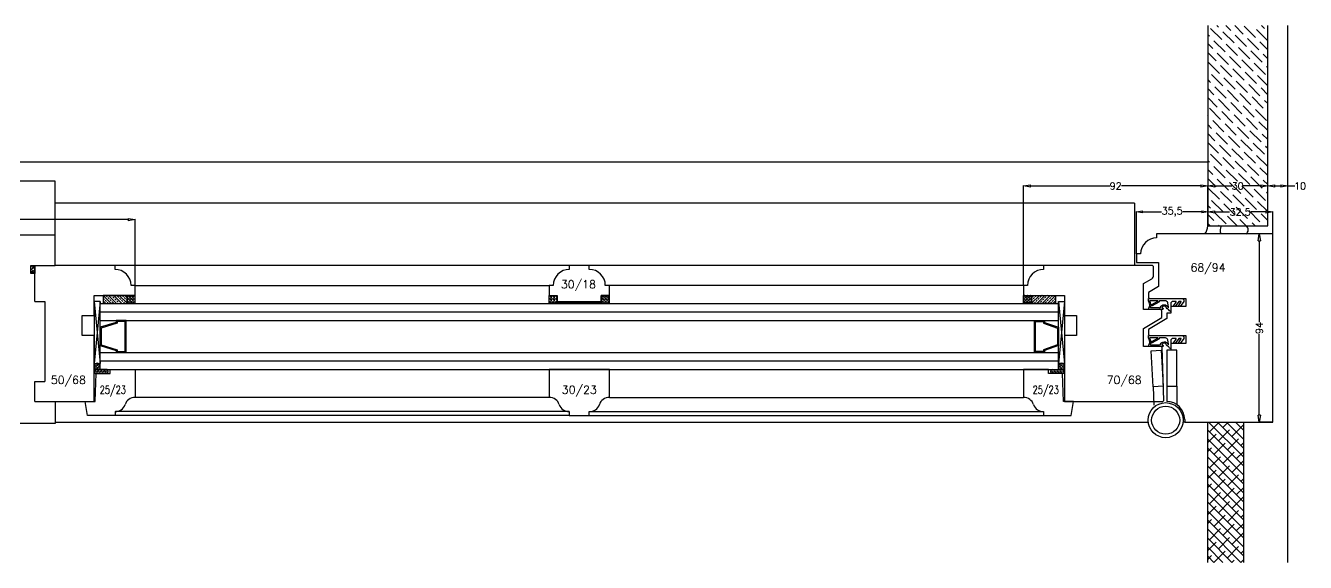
# Model space of a CAD drawing. Header units: millimetres. Extents: x -1007 to 7712, y -6262 to -71.
# Drawn here: x 1995 to 2634, y -3531 to -3263 of the extents above; entities that cross this region are included whole.
import ezdxf
from ezdxf.enums import TextEntityAlignment as Align

# ---------------------------------------------------------------- set-up
doc = ezdxf.new("R2010")
doc.units = ezdxf.units.MM
doc.layers.get('0').update_dxf_attribs({"color": 250})
doc.layers.add('dim', color=7, linetype='Continuous')
doc.styles.add('romans', font='romans.shx')
doc.dimstyles.new('ECH1-1', dxfattribs={"dimtxt": 3.5, "dimasz": 3.5, "dimexe": 0.18, "dimexo": 0, "dimgap": 0.09, "dimtad": 0, "dimdec": 4, "dimdsep": 46, "dimtxsty": 'romans', "dimblk1": 'CLOSEDBLANK', "dimblk2": 'CLOSEDBLANK', "dimsah": 1, "dimcen": 1, "dimclrd": 3, "dimclre": 3, "dimclrt": 6, "dimadec": 0, "dimazin": 0, "dimtfac": 1, "dimtdec": 4, "dimtofl": 0, "dimtmove": 0, "dimatfit": 3, "dimldrblk": 'CLOSEDBLANK', "dimfxl": 0, "dimtolj": 1, "dimtzin": 0, "dimarcsym": 0})

# ---------------------------------------------------------------- blocks, each defined once
blk = doc.blocks.new('_ClosedBlank')
at = {"color": 0, "linetype": 'ByBlock', "lineweight": -2}
for p, q in [((-1, 0.17), (0, 0)), ((-1, 0.17), (-1, -0.17)), ((0, 0), (-1, -0.17))]:
    blk.add_line(p, q, dxfattribs=at)
blk = doc.blocks.new('*D76')
at = {"layer": 'Defpoints', "color": 0, "transparency": 16777216}
for p in [(2049.63, -3359.54), (1901.63, -3392.4), (2049.63, -3396.4)]:
    blk.add_point(p, dxfattribs=at)
at = {"layer": 'dim', "color": 3, "lineweight": -2, "transparency": 16777216}
for p, q in [((1901.63, -3392.4), (1901.63, -3359.36)), ((1905.13, -3359.54), (1971.29, -3359.54)), ((2046.13, -3359.54), (1979.97, -3359.54)), ((2049.63, -3396.4), (2049.63, -3359.36))]:
    blk.add_line(p, q, dxfattribs=at)
at = {"layer": 'dim', "color": 3, "lineweight": -2, "transparency": 16777216, "xscale": 3.5, "yscale": 3.5, "zscale": 3.5, "rotation": 180}
blk.add_blockref('_ClosedBlank', (1901.63, -3359.54), dxfattribs=at)
at = {"layer": 'dim', "color": 3, "lineweight": -2, "transparency": 16777216, "xscale": 3.5, "yscale": 3.5, "zscale": 3.5}
blk.add_blockref('_ClosedBlank', (2049.63, -3359.54), dxfattribs=at)
at = {"layer": 'dim', "color": 6, "transparency": 16777216, "insert": (1975.63, -3359.54), "char_height": 3.5, "attachment_point": 5, "style": 'romans'}
blk.add_mtext('\\A1;148', dxfattribs=at)
blk = doc.blocks.new('*D22')
at = {"layer": 'Defpoints', "color": 0, "transparency": 16777216}
for p in [(2618.13, -3355.71), (2585.63, -3362.7), (2618.13, -3366.7)]:
    blk.add_point(p, dxfattribs=at)
at = {"layer": 'dim', "color": 3, "lineweight": -2, "transparency": 16777216}
for p, q in [((2585.63, -3362.7), (2585.63, -3355.53)), ((2589.13, -3355.71), (2596.45, -3355.71)), ((2614.63, -3355.71), (2607.3, -3355.71)), ((2618.13, -3366.7), (2618.13, -3355.53))]:
    blk.add_line(p, q, dxfattribs=at)
at = {"layer": 'dim', "color": 3, "lineweight": -2, "transparency": 16777216, "xscale": 3.5, "yscale": 3.5, "zscale": 3.5, "rotation": 180}
blk.add_blockref('_ClosedBlank', (2585.63, -3355.71), dxfattribs=at)
at = {"layer": 'dim', "color": 3, "lineweight": -2, "transparency": 16777216, "xscale": 3.5, "yscale": 3.5, "zscale": 3.5}
blk.add_blockref('_ClosedBlank', (2618.13, -3355.71), dxfattribs=at)
at = {"layer": 'dim', "color": 6, "transparency": 16777216, "insert": (2601.88, -3355.71), "char_height": 3.5, "attachment_point": 5, "style": 'romans'}
blk.add_mtext('\\A1;32.5', dxfattribs=at)
blk = doc.blocks.new('*D80')
at = {"layer": 'Defpoints', "color": 0, "transparency": 16777216}
for p in [(2585.63, -3342.71), (2585.63, -3362.7), (2615.63, -3362.7)]:
    blk.add_point(p, dxfattribs=at)
at = {"layer": 'dim', "color": 3, "lineweight": -2, "transparency": 16777216}
for p, q in [((2585.63, -3362.7), (2585.63, -3342.53)), ((2589.13, -3342.71), (2597.7, -3342.71)), ((2612.13, -3342.71), (2603.55, -3342.71)), ((2615.63, -3362.7), (2615.63, -3342.53))]:
    blk.add_line(p, q, dxfattribs=at)
at = {"layer": 'dim', "color": 3, "lineweight": -2, "transparency": 16777216, "xscale": 3.5, "yscale": 3.5, "zscale": 3.5, "rotation": 180}
blk.add_blockref('_ClosedBlank', (2585.63, -3342.71), dxfattribs=at)
at = {"layer": 'dim', "color": 3, "lineweight": -2, "transparency": 16777216, "xscale": 3.5, "yscale": 3.5, "zscale": 3.5}
blk.add_blockref('_ClosedBlank', (2615.63, -3342.71), dxfattribs=at)
at = {"layer": 'dim', "color": 6, "transparency": 16777216, "insert": (2600.63, -3342.71), "char_height": 3.5, "attachment_point": 5, "style": 'romans'}
blk.add_mtext('\\A1;30', dxfattribs=at)
blk = doc.blocks.new('*D23')
at = {"layer": 'Defpoints', "color": 0, "transparency": 16777216}
for p in [(2625.63, -3342.71), (2615.63, -3362.7), (2625.63, -3362.7)]:
    blk.add_point(p, dxfattribs=at)
at = {"layer": 'dim', "color": 3, "lineweight": -2, "transparency": 16777216}
for p, q in [((2615.63, -3362.7), (2615.63, -3342.53)), ((2619.13, -3342.71), (2622.13, -3342.71)), ((2625.63, -3362.7), (2625.63, -3342.53)), ((2625.63, -3342.71), (2629.13, -3342.71))]:
    blk.add_line(p, q, dxfattribs=at)
at = {"layer": 'dim', "color": 3, "lineweight": -2, "transparency": 16777216, "xscale": 3.5, "yscale": 3.5, "zscale": 3.5, "rotation": 180}
blk.add_blockref('_ClosedBlank', (2615.63, -3342.71), dxfattribs=at)
at = {"layer": 'dim', "color": 3, "lineweight": -2, "transparency": 16777216, "xscale": 3.5, "yscale": 3.5, "zscale": 3.5}
blk.add_blockref('_ClosedBlank', (2625.63, -3342.71), dxfattribs=at)
at = {"layer": 'dim', "color": 6, "transparency": 16777216, "insert": (2631.8, -3342.71), "char_height": 3.5, "attachment_point": 5, "style": 'romans'}
blk.add_mtext('\\A1;10', dxfattribs=at)
blk = doc.blocks.new('*D81')
at = {"layer": 'Defpoints', "color": 0, "transparency": 16777216}
for p in [(2618.13, -3366.7), (2611.41, -3460.7), (2618.13, -3460.7)]:
    blk.add_point(p, dxfattribs=at)
at = {"layer": 'dim', "color": 3, "lineweight": -2, "transparency": 16777216}
for p, q in [((2618.13, -3366.7), (2611.23, -3366.7)), ((2611.41, -3370.2), (2611.41, -3410.69)), ((2611.41, -3457.2), (2611.41, -3416.71)), ((2618.13, -3460.7), (2611.23, -3460.7))]:
    blk.add_line(p, q, dxfattribs=at)
at = {"layer": 'dim', "color": 3, "lineweight": -2, "transparency": 16777216, "xscale": 3.5, "yscale": 3.5, "zscale": 3.5}
for p, rotation in [((2611.41, -3366.7), 90), ((2611.41, -3460.7), 270)]:
    blk.add_blockref('_ClosedBlank', p, dxfattribs=dict(at, rotation=rotation))
at = {"layer": 'dim', "color": 6, "transparency": 16777216, "insert": (2611.41, -3413.7), "char_height": 3.5, "attachment_point": 5, "rotation": 90, "style": 'romans'}
blk.add_mtext('\\A1;94', dxfattribs=at)
blk = doc.blocks.new('*D24')
at = {"layer": 'Defpoints', "color": 0, "transparency": 16777216}
for p in [(2585.63, -3342.71), (2585.63, -3362.7), (2493.63, -3392.4)]:
    blk.add_point(p, dxfattribs=at)
at = {"layer": 'dim', "color": 3, "lineweight": -2, "transparency": 16777216}
for p, q in [((2493.63, -3392.4), (2493.63, -3342.53)), ((2497.13, -3342.71), (2536.7, -3342.71)), ((2582.13, -3342.71), (2542.55, -3342.71)), ((2585.63, -3362.7), (2585.63, -3342.53))]:
    blk.add_line(p, q, dxfattribs=at)
at = {"layer": 'dim', "color": 3, "lineweight": -2, "transparency": 16777216, "xscale": 3.5, "yscale": 3.5, "zscale": 3.5, "rotation": 180}
blk.add_blockref('_ClosedBlank', (2493.63, -3342.71), dxfattribs=at)
at = {"layer": 'dim', "color": 3, "lineweight": -2, "transparency": 16777216, "xscale": 3.5, "yscale": 3.5, "zscale": 3.5}
blk.add_blockref('_ClosedBlank', (2585.63, -3342.71), dxfattribs=at)
at = {"layer": 'dim', "color": 6, "transparency": 16777216, "insert": (2539.63, -3342.71), "char_height": 3.5, "attachment_point": 5, "style": 'romans'}
blk.add_mtext('\\A1;92', dxfattribs=at)
blk = doc.blocks.new('11')
for p, q in [((10503.74, 2872.56), (10503.74, 2772.56)), ((10533.74, 2772.56), (10533.74, 2872.56)), ((10543.74, 2604.56), (10543.74, 2872.56)), ((9283.74, 2804.56), (10503.74, 2804.56)), ((9927.74, 2794.86), (9859.74, 2794.86)), ((9927.74, 2767.86), (9927.74, 2794.86)), ((10467.24, 2783.86), (9927.74, 2783.86)), ((10467.24, 2783.86), (10467.24, 2752.86)), ((10468.24, 2758.56), (10468.24, 2779.8)), ((10471.24, 2779.55), (10480.65, 2779.55)), ((10500.74, 2779.55), (10491.34, 2779.55)), ((10503.74, 2772.56), (10503.74, 2779.8)), ((10503.74, 2772.56), (10533.74, 2772.56)), ((9927.74, 2767.86), (9859.74, 2767.86)), ((9927.74, 2752.86), (9927.74, 2767.86)), ((10536.24, 2768.56), (10478.24, 2768.56)), ((10478.24, 2768.56), (10478.24, 2766.56)), ((10536.24, 2674.56), (10536.24, 2768.56)), ((10470.24, 2758.56), (10468.24, 2758.56)), ((10468.24, 2758.56), (10468.24, 2754.36)), ((9915.74, 2752.86), (9917.74, 2752.86)), ((9915.74, 2748.86), (9915.74, 2752.86)), ((9917.74, 2752.86), (9927.74, 2752.86)), ((9917.74, 2734.86), (9917.74, 2752.86)), ((9917.74, 2752.86), (9917.74, 2748.86)), ((9957.74, 2752.86), (9927.74, 2752.86)), ((9957.74, 2750.86), (9957.74, 2752.86)), ((10184.74, 2752.86), (9957.74, 2752.86)), ((10194.74, 2752.86), (10184.74, 2752.86)), ((10184.74, 2752.86), (10184.74, 2750.86)), ((10421.74, 2752.86), (10194.74, 2752.86)), ((10194.74, 2750.86), (10194.74, 2752.86)), ((10476.24, 2752.86), (10421.74, 2752.86)), ((10421.74, 2752.86), (10421.74, 2750.86)), ((10468.24, 2754.36), (10479.24, 2754.36)), ((10476.74, 2752.36), (10476.24, 2752.86)), ((10476.74, 2747.91), (10476.74, 2752.36)), ((10479.24, 2754.36), (10479.24, 2742.36)), ((9917.74, 2748.86), (9915.74, 2748.86)), ((10471.74, 2743.86), (10475.75, 2746.18)), ((10471.74, 2730.86), (10471.74, 2743.86)), ((9947.24, 2727.86), (9947.24, 2737.86)), ((9947.24, 2737.86), (9967.74, 2737.86)), ((9951.74, 2737.86), (9951.74, 2733.86)), ((9963.74, 2737.86), (9951.74, 2737.86)), ((9963.74, 2733.86), (9963.74, 2737.86)), ((9963.74, 2737.86), (9963.74, 2733.86)), ((9967.74, 2737.86), (9963.74, 2737.86)), ((9967.74, 2742.86), (9965.74, 2742.86)), ((9967.74, 2737.86), (9967.74, 2742.86)), ((9967.74, 2742.86), (10174.74, 2742.86)), ((9967.74, 2733.86), (9967.74, 2737.86)), ((10176.74, 2742.86), (10174.74, 2742.86)), ((10174.74, 2742.86), (10174.74, 2737.86)), ((10174.74, 2737.86), (10178.74, 2737.86)), ((10174.74, 2733.86), (10174.74, 2737.86)), ((10174.74, 2737.86), (10178.74, 2737.86)), ((10178.74, 2737.86), (10178.74, 2734.86)), ((10178.74, 2737.86), (10178.74, 2733.86)), ((10200.74, 2734.86), (10200.74, 2737.86)), ((10200.74, 2737.86), (10204.74, 2737.86)), ((10200.74, 2737.86), (10200.74, 2733.86)), ((10204.74, 2737.86), (10200.74, 2737.86)), ((10204.74, 2742.86), (10202.74, 2742.86)), ((10204.74, 2737.86), (10204.74, 2742.86)), ((10411.74, 2742.86), (10204.74, 2742.86)), ((10204.74, 2733.86), (10204.74, 2737.86)), ((10413.74, 2742.86), (10411.74, 2742.86)), ((10411.74, 2742.86), (10411.74, 2737.86)), ((10411.74, 2737.86), (10432.24, 2737.86)), ((10411.74, 2733.86), (10411.74, 2737.86)), ((10411.74, 2737.86), (10415.74, 2737.86)), ((10415.74, 2737.86), (10415.74, 2733.86)), ((10415.74, 2733.86), (10415.74, 2737.86)), ((10415.74, 2737.86), (10427.74, 2737.86)), ((10427.74, 2737.86), (10427.74, 2733.86)), ((10432.24, 2737.86), (10432.24, 2727.86)), ((10479.24, 2742.36), (10474.24, 2739.36)), ((10474.24, 2739.36), (10474.24, 2736.86)), ((9917.74, 2734.86), (9922.74, 2734.86)), ((9922.74, 2734.86), (9922.74, 2694.86)), ((9950.24, 2734.86), (9947.24, 2703.86)), ((9947.24, 2734.86), (9950.24, 2703.86)), ((9950.24, 2734.86), (9947.24, 2734.86)), ((9947.24, 2734.86), (9947.24, 2703.86)), ((9950.24, 2703.86), (9950.24, 2734.86)), ((9950.24, 2733.86), (10429.24, 2733.86)), ((9950.24, 2700.86), (9950.24, 2733.86)), ((9951.74, 2733.86), (9963.74, 2733.86)), ((9963.74, 2733.86), (9967.74, 2733.86)), ((10178.74, 2733.86), (10174.74, 2733.86)), ((10178.74, 2734.86), (10200.74, 2734.86)), ((10178.74, 2734.26), (10178.74, 2734.86)), ((10178.74, 2734.86), (10200.74, 2734.86)), ((10200.74, 2734.26), (10178.74, 2734.26)), ((10200.74, 2734.86), (10200.74, 2734.26)), ((10200.74, 2733.86), (10204.74, 2733.86)), ((10415.74, 2733.86), (10411.74, 2733.86)), ((10427.74, 2733.86), (10415.74, 2733.86)), ((10432.24, 2734.86), (10429.24, 2703.86)), ((10429.24, 2734.86), (10432.24, 2703.86)), ((10429.24, 2703.86), (10429.24, 2734.86)), ((10429.24, 2734.86), (10432.24, 2734.86)), ((10429.24, 2700.86), (10429.24, 2733.86)), ((10432.24, 2734.86), (10432.24, 2703.86)), ((10480.24, 2730.86), (10471.74, 2730.86)), ((10474.24, 2736.86), (10474.74, 2736.36)), ((10474.74, 2736.36), (10492.74, 2736.36)), ((10480.74, 2730.36), (10480.24, 2730.86)), ((10492.74, 2732.36), (10485.24, 2732.36)), ((10485.24, 2732.36), (10485.24, 2729.06)), ((10492.74, 2736.36), (10492.74, 2732.36)), ((9941.24, 2717.86), (9941.24, 2727.86)), ((9941.24, 2727.86), (9947.24, 2727.86)), ((9950.24, 2729.61), (10429.24, 2729.61)), ((9950.24, 2725.36), (10429.24, 2725.36)), ((9958.24, 2724.36), (9950.24, 2721.93)), ((9963.24, 2725.36), (9958.24, 2725.36)), ((9958.24, 2725.36), (9958.24, 2724.36)), ((9962.74, 2724.86), (9958.74, 2724.86)), ((9958.74, 2724.86), (9958.74, 2724)), ((9962.74, 2709.86), (9962.74, 2724.86)), ((9963.24, 2709.36), (9963.24, 2725.36)), ((10417.24, 2709.36), (10417.24, 2725.36)), ((10417.24, 2725.36), (10422.24, 2725.36)), ((10417.74, 2709.86), (10417.74, 2724.86)), ((10417.74, 2724.86), (10421.74, 2724.86)), ((10421.74, 2724.86), (10421.74, 2724)), ((10422.24, 2725.36), (10422.24, 2724.36)), ((10422.24, 2724.36), (10429.24, 2721.93)), ((10432.24, 2727.86), (10438.24, 2727.86)), ((10438.24, 2727.86), (10438.24, 2717.86)), ((10471.74, 2721.36), (10480.74, 2726.86)), ((10483.24, 2726.26), (10474.24, 2720.86)), ((10480.74, 2726.86), (10480.74, 2730.36)), ((10485.24, 2729.06), (10483.24, 2729.06)), ((10483.24, 2729.06), (10483.24, 2726.26)), ((9950.24, 2721.93), (9950.24, 2712.79)), ((9958.74, 2724), (9950.74, 2721.57)), ((9950.74, 2721.57), (9950.74, 2713.15)), ((10421.74, 2724), (10428.74, 2721.57)), ((10428.74, 2721.57), (10428.74, 2713.15)), ((10429.24, 2721.93), (10429.24, 2712.79)), ((10471.74, 2712.36), (10471.74, 2721.36)), ((10474.24, 2720.86), (10474.24, 2718.36)), ((10474.24, 2718.36), (10474.74, 2717.86)), ((9947.24, 2717.86), (9941.24, 2717.86)), ((9947.24, 2684.86), (9947.24, 2717.86)), ((9950.24, 2712.79), (9958.24, 2710.36)), ((9950.74, 2713.15), (9958.74, 2710.71)), ((10428.74, 2713.15), (10421.74, 2710.71)), ((10429.24, 2712.79), (10422.24, 2710.36)), ((10438.24, 2717.86), (10432.24, 2717.86)), ((10432.24, 2717.86), (10432.24, 2684.86)), ((10480.53, 2712.36), (10471.74, 2712.36)), ((10474.74, 2717.86), (10492.74, 2717.86)), ((10481.04, 2711.86), (10480.53, 2712.36)), ((10481.74, 2685.36), (10481.04, 2711.86)), ((10492.74, 2713.86), (10485.24, 2713.86)), ((10485.24, 2713.86), (10485.24, 2710.56)), ((10492.74, 2717.86), (10492.74, 2713.86)), ((9950.24, 2709.36), (10429.24, 2709.36)), ((9958.24, 2710.36), (9958.24, 2709.36)), ((9958.24, 2709.36), (9963.24, 2709.36)), ((9958.74, 2710.71), (9958.74, 2709.86)), ((9958.74, 2709.86), (9962.74, 2709.86)), ((10422.24, 2709.36), (10417.24, 2709.36)), ((10421.74, 2709.86), (10417.74, 2709.86)), ((10421.74, 2710.71), (10421.74, 2709.86)), ((10422.24, 2710.36), (10422.24, 2709.36)), ((10475.53, 2710.25), (10480.52, 2710.49)), ((10476.41, 2692.27), (10475.53, 2710.25)), ((10480.52, 2710.49), (10481.41, 2692.51)), ((10485.24, 2710.56), (10483.24, 2710.56)), ((10483.24, 2710.56), (10483.24, 2684.86)), ((10488.24, 2710.56), (10483.24, 2710.56)), ((10483.24, 2710.56), (10483.24, 2692.56)), ((10488.24, 2692.56), (10488.24, 2710.56)), ((9947.24, 2703.86), (9950.24, 2703.86)), ((9947.24, 2702.86), (9947.24, 2700.86)), ((9947.24, 2700.86), (9950.24, 2700.86)), ((9947.74, 2684.86), (9948.24, 2698.86)), ((9953.74, 2700.86), (9947.75, 2700.86)), ((9947.75, 2698.86), (9953.74, 2698.86)), ((9948.24, 2698.86), (9955.24, 2698.86)), ((9950.24, 2705.11), (10429.24, 2705.11)), ((9950.24, 2700.86), (9950.24, 2702.86)), ((9950.24, 2700.86), (10429.24, 2700.86)), ((9955.24, 2698.86), (9955.24, 2700.86)), ((9955.24, 2700.86), (9967.74, 2700.86)), ((9967.74, 2700.86), (9967.74, 2686.86)), ((10204.74, 2700.86), (10174.74, 2700.86)), ((10174.74, 2700.86), (10174.74, 2686.86)), ((10204.74, 2686.86), (10204.74, 2700.86)), ((10424.24, 2700.86), (10411.74, 2700.86)), ((10411.74, 2700.86), (10411.74, 2686.86)), ((10424.24, 2698.86), (10424.24, 2700.86)), ((10431.24, 2698.86), (10424.24, 2698.86)), ((10425.74, 2700.86), (10431.73, 2700.86)), ((10431.73, 2698.86), (10425.74, 2698.86)), ((10432.24, 2703.86), (10429.24, 2703.86)), ((10429.24, 2700.86), (10429.24, 2702.86)), ((10432.24, 2700.86), (10429.24, 2700.86)), ((10431.74, 2684.86), (10431.24, 2698.86)), ((10432.24, 2702.86), (10432.24, 2700.86)), ((9917.74, 2694.86), (9922.74, 2694.86)), ((9917.74, 2684.86), (9917.74, 2694.86)), ((10481.41, 2692.51), (10476.41, 2692.27)), ((10483.24, 2692.56), (10488.24, 2692.56)), ((10488.24, 2692.56), (10488.24, 2683.34)), ((10174.74, 2686.86), (9967.74, 2686.86)), ((10204.74, 2686.86), (10411.74, 2686.86)), ((10476.41, 2692.27), (10476.87, 2683.06)), ((9917.74, 2684.86), (9927.74, 2684.86)), ((9927.74, 2684.86), (9927.74, 2673.86)), ((9927.74, 2684.86), (9947.24, 2684.86)), ((9943.99, 2677.86), (9942.74, 2684.86)), ((9942.74, 2684.86), (9947.74, 2684.86)), ((9957.74, 2679.86), (9957.74, 2677.86)), ((10184.74, 2679.86), (9957.98, 2679.86)), ((10184.74, 2679.86), (10184.74, 2677.86)), ((10194.74, 2677.86), (10194.74, 2679.86)), ((10194.74, 2679.86), (10421.51, 2679.86)), ((10421.74, 2679.86), (10421.74, 2677.86)), ((10436.74, 2684.86), (10431.74, 2684.86)), ((10432.24, 2684.86), (10481.25, 2684.86)), ((10435.49, 2677.86), (10436.74, 2684.86)), ((10481.25, 2684.86), (10481.74, 2685.36)), ((9927.74, 2673.86), (9859.74, 2673.86)), ((9927.74, 2674.56), (10474.01, 2674.56)), ((9957.74, 2677.86), (9943.99, 2677.86)), ((10184.74, 2677.86), (9957.74, 2677.86)), ((10184.74, 2677.86), (10194.74, 2677.86)), ((10194.74, 2677.86), (10421.74, 2677.86)), ((10421.74, 2677.86), (10435.49, 2677.86)), ((10492.24, 2674.56), (10491.47, 2674.56)), ((10492.24, 2675.86), (10492.24, 2674.56)), ((10492.24, 2674.56), (10536.24, 2674.56)), ((10503.74, 2604.56), (10503.74, 2674.56)), ((10521.74, 2604.56), (10521.74, 2674.56))]:
    blk.add_line(p, q)
at = {"linetype": 'Continuous'}
for p, q in [((10509.07, 2871.74), (10508.25, 2872.56)), ((10515.24, 2870.05), (10512.74, 2872.56)), ((10521.42, 2868.37), (10517.23, 2872.56)), ((10527.59, 2866.68), (10521.98, 2872.3)), ((10532.08, 2871.17), (10530.7, 2872.56)), ((10504.58, 2867.24), (10503.74, 2868.08)), ((10510.75, 2865.56), (10505.14, 2871.17)), ((10516.93, 2863.88), (10511.31, 2869.49)), ((10523.1, 2862.19), (10517.49, 2867.81)), ((10529.28, 2860.51), (10523.66, 2866.12)), ((10533.74, 2865.02), (10528.15, 2870.61)), ((10506.26, 2861.07), (10503.74, 2863.59)), ((10507.95, 2854.9), (10503.74, 2859.1)), ((10512.44, 2859.39), (10506.82, 2865)), ((10514.12, 2853.21), (10508.51, 2858.83)), ((10518.61, 2857.7), (10513, 2863.32)), ((10524.79, 2856.02), (10519.17, 2861.63)), ((10530.96, 2854.34), (10525.35, 2859.95)), ((10533.74, 2860.53), (10529.84, 2864.44)), ((10509.63, 2848.72), (10504.02, 2854.34)), ((10515.8, 2847.04), (10510.19, 2852.65)), ((10520.3, 2851.53), (10514.68, 2857.14)), ((10526.47, 2849.85), (10520.86, 2855.46)), ((10532.64, 2848.16), (10527.03, 2853.77)), ((10533.74, 2856.04), (10531.52, 2858.26)), ((10511.31, 2842.55), (10505.7, 2848.16)), ((10517.49, 2840.87), (10511.88, 2846.48)), ((10521.98, 2845.36), (10516.37, 2850.97)), ((10528.15, 2843.67), (10522.54, 2849.28)), ((10533.74, 2842.57), (10528.71, 2847.6)), ((10533.74, 2851.55), (10533.2, 2852.09)), ((10505.14, 2844.23), (10503.74, 2845.63)), ((10506.82, 2838.06), (10503.74, 2841.14)), ((10513, 2836.38), (10507.39, 2841.99)), ((10519.17, 2834.69), (10513.56, 2840.3)), ((10523.66, 2839.18), (10518.05, 2844.79)), ((10529.84, 2837.5), (10524.22, 2843.11)), ((10533.74, 2838.08), (10530.4, 2841.43)), ((10508.51, 2831.89), (10503.74, 2836.65)), ((10514.68, 2830.2), (10509.07, 2835.81)), ((10520.86, 2828.52), (10515.24, 2834.13)), ((10525.35, 2833.01), (10519.73, 2838.62)), ((10531.52, 2831.32), (10525.91, 2836.94)), ((10533.74, 2833.59), (10532.08, 2835.25)), ((10504.02, 2827.4), (10503.74, 2827.67)), ((10510.19, 2825.71), (10504.58, 2831.32)), ((10516.37, 2824.03), (10510.75, 2829.64)), ((10522.54, 2822.34), (10516.93, 2827.96)), ((10527.03, 2826.83), (10521.42, 2832.45)), ((10533.2, 2825.15), (10527.59, 2830.76)), ((10505.7, 2821.22), (10503.74, 2823.18)), ((10511.88, 2819.54), (10506.26, 2825.15)), ((10518.05, 2817.85), (10512.44, 2823.47)), ((10524.22, 2816.17), (10518.61, 2821.78)), ((10528.71, 2820.66), (10523.1, 2826.27)), ((10533.74, 2820.12), (10529.28, 2824.59)), ((10507.39, 2815.05), (10503.74, 2818.69)), ((10509.07, 2808.87), (10503.74, 2814.2)), ((10513.56, 2813.36), (10507.95, 2818.98)), ((10519.73, 2811.68), (10514.12, 2817.29)), ((10525.91, 2810), (10520.3, 2815.61)), ((10530.4, 2814.49), (10524.79, 2820.1)), ((10532.08, 2808.31), (10526.47, 2813.92)), ((10533.74, 2815.63), (10530.96, 2818.41)), ((10510.75, 2802.7), (10505.14, 2808.31)), ((10515.24, 2807.19), (10509.63, 2812.8)), ((10521.42, 2805.51), (10515.8, 2811.12)), ((10527.59, 2803.82), (10521.98, 2809.43)), ((10533.74, 2802.16), (10528.15, 2807.75)), ((10533.74, 2811.14), (10532.64, 2812.24)), ((10504.58, 2804.38), (10503.74, 2805.22)), ((10512.44, 2796.53), (10506.82, 2802.14)), ((10516.93, 2801.02), (10511.31, 2806.63)), ((10523.1, 2799.33), (10517.49, 2804.94)), ((10529.28, 2797.65), (10523.66, 2803.26)), ((10533.74, 2797.67), (10529.84, 2801.58)), ((10506.26, 2798.21), (10503.74, 2800.73)), ((10507.95, 2792.04), (10503.74, 2796.24)), ((10514.12, 2790.35), (10508.51, 2795.96)), ((10518.61, 2794.84), (10513, 2800.45)), ((10524.79, 2793.16), (10519.17, 2798.77)), ((10530.96, 2791.47), (10525.35, 2797.09)), ((10533.74, 2793.18), (10531.52, 2795.4)), ((10509.63, 2785.86), (10504.02, 2791.47)), ((10515.8, 2784.18), (10510.19, 2789.79)), ((10520.3, 2788.67), (10514.68, 2794.28)), ((10526.47, 2786.98), (10520.86, 2792.6)), ((10532.64, 2785.3), (10527.03, 2790.91)), ((10533.74, 2788.69), (10533.2, 2789.23)), ((10505.14, 2781.37), (10503.74, 2782.77)), ((10511.31, 2779.69), (10505.7, 2785.3)), ((10517.49, 2778), (10511.88, 2783.62)), ((10521.98, 2782.49), (10516.37, 2788.11)), ((10523.66, 2776.32), (10518.05, 2781.93)), ((10528.15, 2780.81), (10522.54, 2786.42)), ((10533.74, 2779.71), (10528.71, 2784.74)), ((10506.82, 2775.2), (10503.74, 2778.28)), ((10513, 2773.51), (10507.39, 2779.13)), ((10518.44, 2772.56), (10513.56, 2777.44)), ((10522.93, 2772.56), (10519.73, 2775.76)), ((10529.84, 2774.64), (10524.22, 2780.25)), ((10533.74, 2775.22), (10530.4, 2778.56)), ((10504.97, 2772.56), (10503.74, 2773.79)), ((10509.46, 2772.56), (10509.07, 2772.95)), ((10527.42, 2772.56), (10525.91, 2774.07)), ((9915.74, 2752.2), (9916.4, 2752.86)), ((9915.74, 2750.41), (9917.74, 2752.41)), ((9915.74, 2751.3), (9915.86, 2751.42)), ((9915.74, 2749.51), (9916.75, 2750.52)), ((9915.99, 2748.86), (9917.74, 2750.61)), ((9916.3, 2751.87), (9917.3, 2752.86)), ((9917.2, 2750.97), (9917.74, 2751.51)), ((9916.89, 2748.86), (9917.65, 2749.62)), ((9951.79, 2737.86), (9955.79, 2733.86)), ((9953.19, 2737.8), (9953.86, 2737.13)), ((9954.48, 2737.86), (9958.48, 2733.86)), ((9955.83, 2737.86), (9956.22, 2737.47)), ((9957.18, 2737.86), (9961.18, 2733.86)), ((9958.52, 2737.86), (9958.58, 2737.8)), ((9958.91, 2737.47), (9959.59, 2736.79)), ((9959.87, 2737.86), (9963.74, 2733.99)), ((9961.27, 2737.8), (9961.95, 2737.13)), ((9962.56, 2737.86), (9963.74, 2736.68)), ((9963.74, 2736.91), (9964.24, 2737.4)), ((9964.18, 2737.86), (9964.24, 2737.8)), ((9964.44, 2737.6), (9964.69, 2737.86)), ((9964.44, 2737.6), (9964.98, 2737.06)), ((9965.18, 2736.86), (9965.72, 2737.4)), ((9965.66, 2737.86), (9965.72, 2737.8)), ((9965.92, 2737.6), (9966.18, 2737.86)), ((9965.92, 2737.6), (9966.46, 2737.06)), ((9966.66, 2736.86), (9967.2, 2737.4)), ((9967.14, 2737.86), (9967.2, 2737.8)), ((9967.4, 2737.6), (9967.66, 2737.86)), ((9967.4, 2737.6), (9967.74, 2737.26)), ((10174.74, 2737.82), (10174.76, 2737.8)), ((10174.74, 2737.38), (10174.76, 2737.4)), ((10174.96, 2737.6), (10175.22, 2737.86)), ((10174.96, 2737.6), (10175.5, 2737.06)), ((10175.7, 2736.86), (10176.24, 2737.4)), ((10176.19, 2737.86), (10176.24, 2737.8)), ((10176.44, 2737.6), (10176.7, 2737.86)), ((10176.44, 2737.6), (10176.98, 2737.06)), ((10177.19, 2736.86), (10177.72, 2737.4)), ((10177.67, 2737.86), (10177.72, 2737.8)), ((10177.93, 2737.6), (10178.18, 2737.86)), ((10177.93, 2737.6), (10178.47, 2737.06)), ((10201.56, 2737.6), (10201.02, 2737.06)), ((10201.56, 2737.6), (10201.3, 2737.86)), ((10201.81, 2737.86), (10201.76, 2737.8)), ((10202.3, 2736.86), (10201.76, 2737.4)), ((10203.04, 2737.6), (10202.5, 2737.06)), ((10203.04, 2737.6), (10202.78, 2737.86)), ((10203.3, 2737.86), (10203.24, 2737.8)), ((10203.78, 2736.86), (10203.24, 2737.4)), ((10204.52, 2737.6), (10203.98, 2737.06)), ((10204.52, 2737.6), (10204.26, 2737.86)), ((10204.74, 2737.82), (10204.72, 2737.8)), ((10204.74, 2737.38), (10204.72, 2737.4)), ((10412.08, 2737.6), (10411.74, 2737.26)), ((10412.08, 2737.6), (10411.83, 2737.86)), ((10412.34, 2737.86), (10412.28, 2737.8)), ((10412.82, 2736.86), (10412.28, 2737.4)), ((10413.56, 2737.6), (10413.03, 2737.06)), ((10413.56, 2737.6), (10413.31, 2737.86)), ((10413.82, 2737.86), (10413.77, 2737.8)), ((10414.31, 2736.86), (10413.77, 2737.4)), ((10415.05, 2737.6), (10414.51, 2737.06)), ((10415.05, 2737.6), (10414.79, 2737.86)), ((10415.3, 2737.86), (10415.25, 2737.8)), ((10415.74, 2736.91), (10415.25, 2737.4)), ((10419.61, 2737.86), (10415.74, 2733.99)), ((10416.92, 2737.86), (10415.74, 2736.68)), ((10418.21, 2737.8), (10417.54, 2737.13)), ((10422.31, 2737.86), (10418.31, 2733.86)), ((10420.57, 2737.47), (10419.9, 2736.79)), ((10420.96, 2737.86), (10420.91, 2737.8)), ((10425, 2737.86), (10421, 2733.86)), ((10423.65, 2737.86), (10423.26, 2737.47)), ((10427.7, 2737.86), (10423.7, 2733.86)), ((10426.29, 2737.8), (10425.62, 2737.13)), ((9951.74, 2735.21), (9953.09, 2733.86)), ((9951.74, 2733.86), (9951.75, 2733.86)), ((9951.84, 2736.46), (9952.52, 2735.78)), ((9952.85, 2735.45), (9953.53, 2734.77)), ((9953.86, 2734.44), (9954.44, 2733.86)), ((9954.2, 2736.79), (9954.87, 2736.12)), ((9955.21, 2735.78), (9955.88, 2735.11)), ((9956.22, 2734.77), (9956.89, 2734.1)), ((9956.56, 2737.13), (9957.23, 2736.46)), ((9957.57, 2736.12), (9958.24, 2735.45)), ((9958.58, 2735.11), (9959.25, 2734.44)), ((9959.59, 2734.1), (9959.83, 2733.86)), ((9959.93, 2736.46), (9960.6, 2735.78)), ((9960.94, 2735.45), (9961.61, 2734.77)), ((9961.95, 2734.44), (9962.52, 2733.86)), ((9962.28, 2736.79), (9962.96, 2736.12)), ((9963.29, 2735.78), (9963.74, 2735.33)), ((9963.74, 2736.82), (9964.24, 2736.32)), ((9963.74, 2735.42), (9964.24, 2735.92)), ((9963.74, 2735.33), (9964.24, 2734.84)), ((9963.74, 2733.94), (9964.24, 2734.44)), ((9964.44, 2736.12), (9964.98, 2736.66)), ((9964.44, 2736.12), (9964.98, 2735.58)), ((9964.44, 2734.64), (9964.98, 2735.18)), ((9964.44, 2734.64), (9964.98, 2734.1)), ((9965.18, 2736.86), (9965.72, 2736.32)), ((9965.18, 2735.38), (9965.72, 2735.92)), ((9965.18, 2735.38), (9965.72, 2734.84)), ((9965.18, 2733.9), (9965.72, 2734.44)), ((9965.18, 2733.9), (9965.22, 2733.86)), ((9965.92, 2736.12), (9966.46, 2736.66)), ((9965.92, 2736.12), (9966.46, 2735.58)), ((9965.92, 2734.64), (9966.46, 2735.18)), ((9965.92, 2734.64), (9966.46, 2734.1)), ((9966.66, 2736.86), (9967.2, 2736.32)), ((9966.66, 2735.38), (9967.2, 2735.92)), ((9966.66, 2735.38), (9967.2, 2734.84)), ((9966.66, 2733.9), (9967.2, 2734.44)), ((9966.66, 2733.9), (9966.7, 2733.86)), ((9967.4, 2736.12), (9967.74, 2736.46)), ((9967.4, 2736.12), (9967.74, 2735.78)), ((9967.4, 2734.64), (9967.74, 2734.98)), ((9967.4, 2734.64), (9967.74, 2734.3)), ((10174.74, 2736.34), (10174.76, 2736.32)), ((10174.74, 2735.9), (10174.76, 2735.92)), ((10174.74, 2734.86), (10174.76, 2734.84)), ((10174.74, 2734.42), (10174.76, 2734.44)), ((10174.96, 2736.12), (10175.5, 2736.66)), ((10174.96, 2736.12), (10175.5, 2735.58)), ((10174.96, 2734.64), (10175.5, 2735.18)), ((10174.96, 2734.64), (10175.5, 2734.1)), ((10175.7, 2736.86), (10176.24, 2736.32)), ((10175.7, 2735.38), (10176.24, 2735.92)), ((10175.7, 2735.38), (10176.24, 2734.84)), ((10175.7, 2733.9), (10176.24, 2734.44)), ((10175.7, 2733.9), (10175.74, 2733.86)), ((10176.44, 2736.12), (10176.98, 2736.66)), ((10176.44, 2736.12), (10176.98, 2735.58)), ((10176.44, 2734.64), (10176.98, 2735.18)), ((10176.44, 2734.64), (10176.98, 2734.1)), ((10177.19, 2736.86), (10177.72, 2736.32)), ((10177.19, 2735.38), (10177.72, 2735.92)), ((10177.19, 2735.38), (10177.72, 2734.84)), ((10177.19, 2733.9), (10177.72, 2734.44)), ((10177.19, 2733.9), (10177.22, 2733.86)), ((10177.93, 2736.12), (10178.47, 2736.66)), ((10177.93, 2736.12), (10178.47, 2735.58)), ((10177.93, 2734.64), (10178.47, 2735.18)), ((10177.93, 2734.64), (10178.47, 2734.1)), ((10178.67, 2736.86), (10178.74, 2736.94)), ((10178.67, 2736.86), (10178.74, 2736.79)), ((10178.67, 2735.38), (10178.74, 2735.45)), ((10178.67, 2735.38), (10178.74, 2735.3)), ((10178.67, 2733.9), (10178.74, 2733.97)), ((10178.67, 2733.9), (10178.71, 2733.86)), ((10200.82, 2736.86), (10200.74, 2736.94)), ((10200.82, 2736.86), (10200.74, 2736.79)), ((10200.82, 2735.38), (10200.74, 2735.45)), ((10200.82, 2735.38), (10200.74, 2735.3)), ((10200.82, 2733.9), (10200.74, 2733.97)), ((10200.82, 2733.9), (10200.78, 2733.86)), ((10201.56, 2736.12), (10201.02, 2736.66)), ((10201.56, 2736.12), (10201.02, 2735.58)), ((10201.56, 2734.64), (10201.02, 2735.18)), ((10201.56, 2734.64), (10201.02, 2734.1)), ((10202.3, 2736.86), (10201.76, 2736.32)), ((10202.3, 2735.38), (10201.76, 2735.92)), ((10202.3, 2735.38), (10201.76, 2734.84)), ((10202.3, 2733.9), (10201.76, 2734.44)), ((10202.3, 2733.9), (10202.26, 2733.86)), ((10203.04, 2736.12), (10202.5, 2736.66)), ((10203.04, 2736.12), (10202.5, 2735.58)), ((10203.04, 2734.64), (10202.5, 2735.18)), ((10203.04, 2734.64), (10202.5, 2734.1)), ((10203.78, 2736.86), (10203.24, 2736.32)), ((10203.78, 2735.38), (10203.24, 2735.92)), ((10203.78, 2735.38), (10203.24, 2734.84)), ((10203.78, 2733.9), (10203.24, 2734.44)), ((10203.78, 2733.9), (10203.74, 2733.86)), ((10204.52, 2736.12), (10203.98, 2736.66)), ((10204.52, 2736.12), (10203.98, 2735.58)), ((10204.52, 2734.64), (10203.98, 2735.18)), ((10204.52, 2734.64), (10203.98, 2734.1)), ((10204.74, 2736.34), (10204.72, 2736.32)), ((10204.74, 2735.9), (10204.72, 2735.92)), ((10204.74, 2734.86), (10204.72, 2734.84)), ((10204.74, 2734.42), (10204.72, 2734.44)), ((10412.08, 2736.12), (10411.74, 2736.46)), ((10412.08, 2736.12), (10411.74, 2735.78)), ((10412.08, 2734.64), (10411.74, 2734.98)), ((10412.08, 2734.64), (10411.74, 2734.3)), ((10412.82, 2736.86), (10412.28, 2736.32)), ((10412.82, 2735.38), (10412.28, 2735.92)), ((10412.82, 2735.38), (10412.28, 2734.84)), ((10412.82, 2733.9), (10412.28, 2734.44)), ((10412.82, 2733.9), (10412.78, 2733.86)), ((10413.56, 2736.12), (10413.03, 2736.66)), ((10413.56, 2736.12), (10413.03, 2735.58)), ((10413.56, 2734.64), (10413.03, 2735.18)), ((10413.56, 2734.64), (10413.03, 2734.1)), ((10414.31, 2736.86), (10413.77, 2736.32)), ((10414.31, 2735.38), (10413.77, 2735.92)), ((10414.31, 2735.38), (10413.77, 2734.84)), ((10414.31, 2733.9), (10413.77, 2734.44)), ((10414.31, 2733.9), (10414.27, 2733.86)), ((10415.05, 2736.12), (10414.51, 2736.66)), ((10415.05, 2736.12), (10414.51, 2735.58)), ((10415.05, 2734.64), (10414.51, 2735.18)), ((10415.05, 2734.64), (10414.51, 2734.1)), ((10415.74, 2736.82), (10415.25, 2736.32)), ((10415.74, 2735.42), (10415.25, 2735.92)), ((10415.74, 2735.33), (10415.25, 2734.84)), ((10415.74, 2733.94), (10415.25, 2734.44)), ((10416.19, 2735.78), (10415.74, 2735.33)), ((10417.2, 2736.79), (10416.53, 2736.12)), ((10417.54, 2734.44), (10416.96, 2733.86)), ((10418.55, 2735.45), (10417.88, 2734.77)), ((10419.56, 2736.46), (10418.89, 2735.78)), ((10419.9, 2734.1), (10419.65, 2733.86)), ((10420.91, 2735.11), (10420.23, 2734.44)), ((10421.92, 2736.12), (10421.24, 2735.45)), ((10422.93, 2737.13), (10422.25, 2736.46)), ((10423.26, 2734.77), (10422.59, 2734.1)), ((10424.27, 2735.78), (10423.6, 2735.11)), ((10425.28, 2736.79), (10424.61, 2736.12)), ((10425.62, 2734.44), (10425.04, 2733.86)), ((10426.63, 2735.45), (10425.96, 2734.77)), ((10427.74, 2735.21), (10426.39, 2733.86)), ((10427.64, 2736.46), (10426.97, 2735.78)), ((10427.74, 2733.86), (10427.74, 2733.86)), ((9947.27, 2699.6), (9947.62, 2699.95)), ((9947.4, 2703.12), (9947.94, 2703.66)), ((9947.4, 2703.12), (9947.94, 2702.58)), ((9947.4, 2701.63), (9947.94, 2702.17)), ((9947.4, 2701.63), (9947.94, 2701.1)), ((9947.44, 2700.53), (9947.62, 2700.36)), ((9947.82, 2700.15), (9948.36, 2700.69)), ((9947.82, 2700.15), (9948.36, 2699.61)), ((9948.01, 2698.86), (9948.36, 2699.21)), ((9948.14, 2703.86), (9948.2, 2703.91)), ((9948.14, 2703.86), (9948.68, 2703.32)), ((9948.14, 2702.38), (9948.68, 2702.91)), ((9948.14, 2702.38), (9948.68, 2701.84)), ((9948.14, 2700.89), (9948.68, 2701.43)), ((9948.14, 2700.89), (9948.17, 2700.86)), ((9948.57, 2699.41), (9949.1, 2699.95)), ((9948.57, 2699.41), (9949.1, 2698.87)), ((9948.6, 2700.86), (9949.1, 2700.36)), ((9948.88, 2703.12), (9949.42, 2703.66)), ((9948.88, 2703.12), (9949.42, 2702.58)), ((9948.88, 2701.63), (9949.42, 2702.17)), ((9948.88, 2701.63), (9949.42, 2701.1)), ((9949.31, 2700.15), (9949.85, 2700.69)), ((9949.31, 2700.15), (9949.85, 2699.61)), ((9949.49, 2698.86), (9949.85, 2699.21)), ((9949.62, 2702.38), (9950.16, 2702.91)), ((9949.62, 2702.38), (9950.16, 2701.84)), ((9949.62, 2700.89), (9950.16, 2701.43)), ((9949.62, 2700.89), (9949.66, 2700.86)), ((9950.05, 2699.41), (9950.59, 2699.95)), ((9950.05, 2699.41), (9950.59, 2698.87)), ((9950.08, 2700.86), (9950.59, 2700.36)), ((9950.79, 2700.15), (9951.33, 2700.69)), ((9950.79, 2700.15), (9951.33, 2699.61)), ((9950.98, 2698.86), (9951.33, 2699.21)), ((9951.53, 2699.41), (9952.07, 2699.95)), ((9951.53, 2699.41), (9952.07, 2698.87)), ((9951.56, 2700.86), (9952.07, 2700.36)), ((9952.27, 2700.15), (9952.81, 2700.69)), ((9952.27, 2700.15), (9952.81, 2699.61)), ((9952.46, 2698.86), (9952.81, 2699.21)), ((9953.01, 2699.41), (9953.55, 2699.95)), ((9953.01, 2699.41), (9953.55, 2698.87)), ((9953.05, 2700.86), (9953.55, 2700.36)), ((9953.75, 2700.15), (9954.08, 2700.48)), ((9953.75, 2700.15), (9954.23, 2699.68)), ((10425.73, 2700.15), (10425.26, 2699.68)), ((10425.73, 2700.15), (10425.41, 2700.48)), ((10426.44, 2700.86), (10425.93, 2700.36)), ((10426.47, 2699.41), (10425.93, 2699.95)), ((10426.47, 2699.41), (10425.93, 2698.87)), ((10427.21, 2700.15), (10426.68, 2700.69)), ((10427.21, 2700.15), (10426.68, 2699.61)), ((10427.03, 2698.86), (10426.68, 2699.21)), ((10427.92, 2700.86), (10427.42, 2700.36)), ((10427.96, 2699.41), (10427.42, 2699.95)), ((10427.96, 2699.41), (10427.42, 2698.87)), ((10428.7, 2700.15), (10428.16, 2700.69)), ((10428.7, 2700.15), (10428.16, 2699.61)), ((10428.51, 2698.86), (10428.16, 2699.21)), ((10429.4, 2700.86), (10428.9, 2700.36)), ((10429.44, 2699.41), (10428.9, 2699.95)), ((10429.44, 2699.41), (10428.9, 2698.87)), ((10429.86, 2702.38), (10429.32, 2702.91)), ((10429.86, 2702.38), (10429.32, 2701.84)), ((10429.86, 2700.89), (10429.32, 2701.43)), ((10430.18, 2700.15), (10429.64, 2700.69)), ((10430.18, 2700.15), (10429.64, 2699.61)), ((10429.99, 2698.86), (10429.64, 2699.21)), ((10429.86, 2700.89), (10429.83, 2700.86)), ((10430.6, 2703.12), (10430.07, 2703.66)), ((10430.6, 2703.12), (10430.07, 2702.58)), ((10430.6, 2701.63), (10430.07, 2702.17)), ((10430.6, 2701.63), (10430.07, 2701.1)), ((10430.88, 2700.86), (10430.38, 2700.36)), ((10430.92, 2699.41), (10430.38, 2699.95)), ((10430.92, 2699.41), (10430.38, 2698.87)), ((10431.35, 2703.86), (10430.81, 2703.32)), ((10431.35, 2702.38), (10430.81, 2702.91)), ((10431.35, 2702.38), (10430.81, 2701.84)), ((10431.35, 2700.89), (10430.81, 2701.43)), ((10431.66, 2700.15), (10431.12, 2700.69)), ((10431.66, 2700.15), (10431.12, 2699.61)), ((10431.47, 2698.86), (10431.12, 2699.21)), ((10431.35, 2703.86), (10431.29, 2703.91)), ((10431.35, 2700.89), (10431.31, 2700.86)), ((10432.09, 2703.12), (10431.55, 2703.66)), ((10432.09, 2703.12), (10431.55, 2702.58)), ((10432.09, 2701.63), (10431.55, 2702.17)), ((10432.09, 2701.63), (10431.55, 2701.1)), ((10432.04, 2700.53), (10431.86, 2700.36)), ((10432.21, 2699.6), (10431.86, 2699.95)), ((10521.74, 2657.01), (10504.19, 2674.56)), ((10504.58, 2669.68), (10509.46, 2674.56)), ((10521.74, 2661.5), (10508.68, 2674.56)), ((10511.31, 2671.92), (10513.95, 2674.56)), ((10521.74, 2665.99), (10513.17, 2674.56)), ((10521.74, 2670.48), (10517.66, 2674.56)), ((10518.05, 2674.17), (10518.44, 2674.56)), ((10521.74, 2652.52), (10503.74, 2670.52)), ((10503.74, 2664.35), (10507.95, 2668.56)), ((10509.07, 2665.19), (10514.68, 2670.8)), ((10515.8, 2667.43), (10521.42, 2673.05)), ((10521.74, 2648.03), (10503.74, 2666.03)), ((10503.74, 2659.86), (10505.7, 2661.82)), ((10521.74, 2643.54), (10503.74, 2661.54)), ((10506.82, 2658.45), (10512.44, 2664.07)), ((10513.56, 2660.7), (10519.17, 2666.31)), ((10520.3, 2662.94), (10521.74, 2664.39)), ((10521.74, 2639.05), (10503.74, 2657.05)), ((10504.58, 2651.72), (10510.19, 2657.33)), ((10511.31, 2653.96), (10516.93, 2659.58)), ((10515.8, 2649.47), (10521.42, 2655.09)), ((10518.05, 2656.21), (10521.74, 2659.9)), ((10521.74, 2634.56), (10503.74, 2652.56)), ((10503.74, 2646.39), (10507.95, 2650.6)), ((10521.74, 2630.07), (10503.74, 2648.07)), ((10509.07, 2647.23), (10514.68, 2652.84)), ((10513.56, 2642.74), (10519.17, 2648.35)), ((10503.74, 2641.9), (10505.7, 2643.86)), ((10521.74, 2625.58), (10503.74, 2643.58)), ((10506.82, 2640.49), (10512.44, 2646.11)), ((10511.31, 2636), (10516.93, 2641.62)), ((10518.05, 2638.25), (10521.74, 2641.94)), ((10520.3, 2644.98), (10521.74, 2646.43)), ((10521.74, 2621.09), (10503.74, 2639.09)), ((10504.58, 2633.76), (10510.19, 2639.37)), ((10509.07, 2629.27), (10514.68, 2634.88)), ((10515.8, 2631.51), (10521.42, 2637.13)), ((10521.74, 2616.6), (10503.74, 2634.6)), ((10503.74, 2628.43), (10507.95, 2632.64)), ((10521.74, 2612.11), (10503.74, 2630.11)), ((10513.56, 2624.78), (10519.17, 2630.39)), ((10520.3, 2627.02), (10521.74, 2628.47)), ((10503.74, 2623.94), (10505.7, 2625.9)), ((10521.74, 2607.62), (10503.74, 2625.62)), ((10506.82, 2622.53), (10512.44, 2628.15)), ((10511.31, 2618.04), (10516.93, 2623.66)), ((10518.05, 2620.29), (10521.74, 2623.98)), ((10520.31, 2604.56), (10503.74, 2621.13)), ((10515.82, 2604.56), (10503.74, 2616.64)), ((10504.58, 2615.8), (10510.19, 2621.41)), ((10509.07, 2611.31), (10514.68, 2616.92)), ((10515.8, 2613.55), (10521.42, 2619.17)), ((10503.74, 2610.47), (10507.95, 2614.68)), ((10511.33, 2604.56), (10503.74, 2612.15)), ((10506.82, 2604.57), (10512.44, 2610.19)), ((10513.56, 2606.82), (10519.17, 2612.43)), ((10520.3, 2609.06), (10521.74, 2610.51)), ((10503.74, 2605.98), (10505.7, 2607.94)), ((10506.84, 2604.56), (10503.74, 2607.66)), ((10515.79, 2604.56), (10516.93, 2605.7)), ((10520.28, 2604.56), (10521.74, 2606.02))]:
    blk.add_line(p, q, dxfattribs=at)
for points in [[(10481.99, 2732.5, 0.206505), (10480.9, 2731.88, 0.277528), (10481.02, 2731.71), (10481.23, 2731.63, -0.626267), (10481.28, 2730.91, -0.131441), (10481.08, 2730.86), (10474.74, 2730.86, -0.509109), (10474.32, 2731.73, 0.294424), (10474.47, 2734.38, -0.173488), (10474.24, 2735.01), (10474.24, 2736.36), (10490.62, 2736.36, -0.415334), (10491.84, 2735.14, -0.048115), (10491.82, 2734.91, -0.113375), (10491.78, 2734.82), (10489.96, 2732.4, -0.235966), (10489.88, 2732.36), (10489.47, 2732.36, -0.247659), (10489.39, 2732.4, -0.287937), (10489.37, 2732.77), (10490.4, 2734.56, 0.576722), (10490.23, 2734.86), (10489.44, 2734.86, 0.235966), (10489.28, 2734.78), (10487.49, 2732.4, -0.235966), (10487.41, 2732.36), (10487, 2732.36, -0.247659), (10486.92, 2732.4, -0.287937), (10486.9, 2732.77), (10487.93, 2734.56, 0.576722), (10487.75, 2734.86), (10486.47, 2734.86, 0.384094), (10485.25, 2733.76, 0.021813), (10485.24, 2733.66), (10485.24, 2729.83), (10485.15, 2729.84, -0.333043), (10484.26, 2730.64, 0.293245), (10483.89, 2731.03, -0.008528), (10483.46, 2731.14, -0.265517), (10483.28, 2731.32, -0.023748), (10483.23, 2731.52, 0.356149), (10481.99, 2732.5, 0.356149)], [(10481.95, 2733.2, -0.355005), (10483.91, 2731.71, 0.567624), (10483.99, 2731.69, 0.24708), (10484.09, 2731.95), (10483.79, 2734.2, 0.351704), (10482.62, 2735.14), (10479.81, 2735.14, 0.414214), (10479.51, 2734.84), (10479.51, 2734.75, -0.277073), (10479.35, 2734.49), (10475.94, 2732.67, 0.041112), (10475.73, 2732.58), (10475.06, 2732.3, 0.50666), (10475.06, 2731.77, 0.2771), (10475.28, 2731.76), (10479.43, 2731.76, -0.213422), (10479.66, 2731.66, 0.886227), (10480.15, 2732, -0.250571), (10481.94, 2733.2)], [(10481.99, 2714, 0.206505), (10480.9, 2713.38, 0.277528), (10481.02, 2713.21), (10481.23, 2713.13, -0.626267), (10481.28, 2712.41, -0.131441), (10481.08, 2712.36), (10474.74, 2712.36, -0.509109), (10474.32, 2713.23, 0.294424), (10474.47, 2715.88, -0.173488), (10474.24, 2716.51), (10474.24, 2717.86), (10490.62, 2717.86, -0.415334), (10491.84, 2716.64, -0.048115), (10491.82, 2716.41, -0.113375), (10491.78, 2716.32), (10489.96, 2713.9, -0.235966), (10489.88, 2713.86), (10489.47, 2713.86, -0.247659), (10489.39, 2713.9, -0.287937), (10489.37, 2714.27), (10490.4, 2716.06, 0.576722), (10490.23, 2716.36), (10489.44, 2716.36, 0.235966), (10489.28, 2716.28), (10487.49, 2713.9, -0.235966), (10487.41, 2713.86), (10487, 2713.86, -0.247659), (10486.92, 2713.9, -0.287937), (10486.9, 2714.27), (10487.93, 2716.06, 0.576722), (10487.75, 2716.36), (10486.47, 2716.36, 0.384094), (10485.25, 2715.26, 0.021813), (10485.24, 2715.16), (10485.24, 2711.33), (10485.15, 2711.34, -0.333043), (10484.26, 2712.14, 0.293245), (10483.89, 2712.53, -0.008528), (10483.46, 2712.64, -0.265517), (10483.28, 2712.82, -0.023748), (10483.23, 2713.02, 0.356149), (10481.99, 2714, 0.356149)], [(10481.95, 2714.7, -0.355005), (10483.91, 2713.21, 0.567624), (10483.99, 2713.19, 0.24708), (10484.09, 2713.45), (10483.79, 2715.7, 0.351704), (10482.62, 2716.64), (10479.81, 2716.64, 0.414214), (10479.51, 2716.34), (10479.51, 2716.25, -0.277073), (10479.35, 2715.99), (10475.94, 2714.17, 0.041112), (10475.73, 2714.08), (10475.06, 2713.8, 0.50666), (10475.06, 2713.27, 0.2771), (10475.28, 2713.26), (10479.43, 2713.26, -0.213422), (10479.66, 2713.16, 0.886227), (10480.15, 2713.5, -0.250571), (10481.94, 2714.7)]]:
    blk.add_lwpolyline(points, format="xyb")
for points in [[(10474.91, 2734.79, -0.632714), (10475.18, 2735.36), (10478.51, 2735.36, -0.78091), (10478.65, 2734.79), (10475.66, 2733.2, 0.117333), (10475.55, 2733.11, -1.218085), (10475.28, 2733.39, 0.285776), (10475.4, 2733.63, 0.145588)], [(10474.91, 2716.29, -0.632714), (10475.18, 2716.86), (10478.51, 2716.86, -0.78091), (10478.65, 2716.29), (10475.66, 2714.7, 0.117333), (10475.55, 2714.61, -1.218085), (10475.28, 2714.89, 0.285776), (10475.4, 2715.13, 0.145588)]]:
    blk.add_lwpolyline(points, format="xyb", close=True)
for radius in [8.75, 7]:
    blk.add_circle((10482.74, 2675.56), radius)
for centre, radius, start, end in [((10497.14, 2772.59), 6.6, 322.33562, 359.7125), ((10513.85, 2770.35), 3.91, 145.71176, 207.31628), ((10521.39, 2770.63), 2.61, 307.44705, 47.56479), ((10478.24, 2758.56), 8, 90, 180), ((9957.74, 2742.86), 8, 0, 90), ((10184.74, 2742.86), 8, 90, 180), ((10194.74, 2742.86), 8, 360, 90), ((10421.74, 2742.86), 8, 90, 180), ((10474.74, 2747.91), 2, 300.11373, 0), ((9948.74, 2702.46), 1.55, 14.79302, 165.20698), ((9948.48, 2699.86), 1.23, 125.88415, 234.11585), ((9952.99, 2699.86), 1.25, 306.8699, 53.1301), ((10426.49, 2699.86), 1.25, 126.8699, 233.1301), ((10430.74, 2702.46), 1.55, 14.79302, 165.20698), ((10431.01, 2699.86), 1.23, 305.88415, 54.11585), ((9967.63, 2681.7), 5.16, 88.70483, 161.27921), ((10174.86, 2681.7), 5.16, 18.72079, 91.29517), ((10204.63, 2681.7), 5.16, 88.70483, 161.27921), ((10411.86, 2681.7), 5.16, 18.72079, 91.29517), ((9957.86, 2685.01), 5.16, 268.70483, 341.27921), ((10184.63, 2685.01), 5.16, 198.72079, 271.29517), ((10194.86, 2685.01), 5.16, 268.70483, 341.27921), ((10421.63, 2685.01), 5.16, 198.72079, 271.29517), ((10483.24, 2675.86), 9, 0, 90)]:
    blk.add_arc(centre, radius, start, end)
at = {"xscale": 3, "yscale": 3, "zscale": 3, "rotation": 180}
blk.add_blockref('_ClosedBlank', (10468.24, 2779.55), dxfattribs=at)
at = {"xscale": 3, "yscale": 3, "zscale": 3}
blk.add_blockref('_ClosedBlank', (10503.74, 2779.55), dxfattribs=at)
at = {"insert": (10485.99, 2779.55), "char_height": 3.5, "attachment_point": 5, "style": 'romans'}
blk.add_mtext('35,5', dxfattribs=at)

msp = doc.modelspace()

# ---------------------------------------------------------------- block references
msp.add_blockref('11', (-7918.11605319, -6135.25977205))

# ---------------------------------------------------------------- texts
at = {"layer": 'dim', "style": 'romans'}
for s, p in [('68/94', (2585.79463226, -3385.49757246)), ('30/18', (2271.17890577, -3393.86682561)), ('50/68', (2016.3048502, -3441.59295467)), ('70/68', (2543.88178614, -3441.59295467)), ('30/23', (2271.62589154, -3446.51714338))]:
    msp.add_text(s, height=4, dxfattribs=at).set_placement(p, align=Align.CENTER)
at = {"layer": 'dim', "style": 'romans', "width": 0.75}
for p in [(2038.53966088, -3446.51714338), (2504.71212219, -3446.51714338)]:
    msp.add_text('25/23', height=4, dxfattribs=at).set_placement(p, align=Align.CENTER)

# ---------------------------------------------------------------- dimensions: what is measured, and where the dimension line sits
at = {"layer": 'dim'}
for base, p1, p2, angle, picture, middle in [((2585.62589068, -3342.71056128), (2493.62589154, -3392.40120437), (2585.62589068, -3362.70120437), 180, '*D24', (2539.62589111, -3342.71056128)), ((2585.62589154, -3342.71056128), (2615.62589154, -3362.70120437), (2585.62589154, -3362.70120437), 180, '*D80', (2600.62589154, -3342.71056128)), ((2625.62589154, -3342.71056128), (2615.62589154, -3362.70120437), (2625.62589154, -3362.70120437), 180, '*D23', (2631.79922487, -3342.71056128)), ((2618.12589154, -3355.71185826), (2585.62589068, -3362.70137528), (2618.12589154, -3366.70120437), 180, '*D22', (2601.87589111, -3355.71185826)), ((2611.4134005, -3460.70120437), (2618.12589154, -3366.70120437), (2618.12589154, -3460.70120437), 90, '*D81', (2611.4134005, -3413.70120437))]:
    dim = msp.add_linear_dim(base=base, p1=p1, p2=p2, angle=angle, dimstyle='ECH1-1', dxfattribs=at)
    dim.commit()
    dim.dimension.update_dxf_attribs({"geometry": picture, "text_midpoint": middle})
dim = msp.add_linear_dim(base=(2049.62589154, -3359.53685006), p1=(1901.62589154, -3392.40120437), p2=(2049.62589154, -3396.40120437), dimstyle='ECH1-1', dxfattribs=at)
dim.commit()
dim.dimension.update_dxf_attribs({"geometry": '*D76', "text_midpoint": (1975.62589154, -3359.53685006)})

doc.saveas('drawing.dxf')
